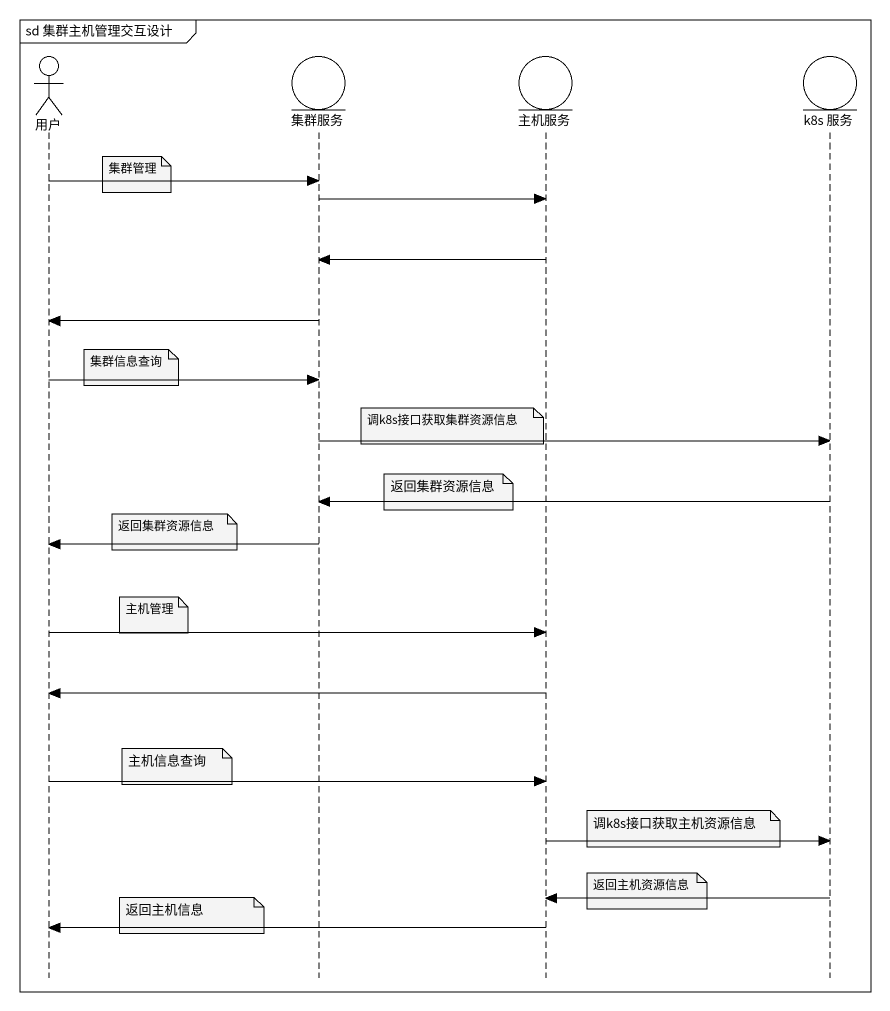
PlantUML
@startuml
mainframe sd 集群主机管理交互设计
hide footbox
actor 用户
entity 集群服务
entity 主机服务
entity "k8s 服务" as k8s_服务

note right of 用户 : 集群管理
用户 -> 集群服务
集群服务 -> 主机服务
主机服务 -> 集群服务
集群服务 -> 用户
note right of 用户 : 集群信息查询
用户 -> 集群服务
note left of 主机服务 : 调k8s接口获取集群资源信息
集群服务 -> k8s_服务
note left of 主机服务 : 返回集群资源信息
k8s_服务 -> 集群服务
note right of 用户 : 返回集群资源信息
集群服务 -> 用户
note right of 用户 : 主机管理
用户 -> 主机服务
主机服务 -> 用户
note right of 用户 : 主机信息查询
用户 -> 主机服务
note right of 主机服务 : 调k8s接口获取主机资源信息
主机服务 -> k8s_服务
note right of 主机服务 : 返回主机资源信息
k8s_服务 -> 主机服务
note left of 集群服务 : 返回主机信息
主机服务 -> 用户
@enduml
